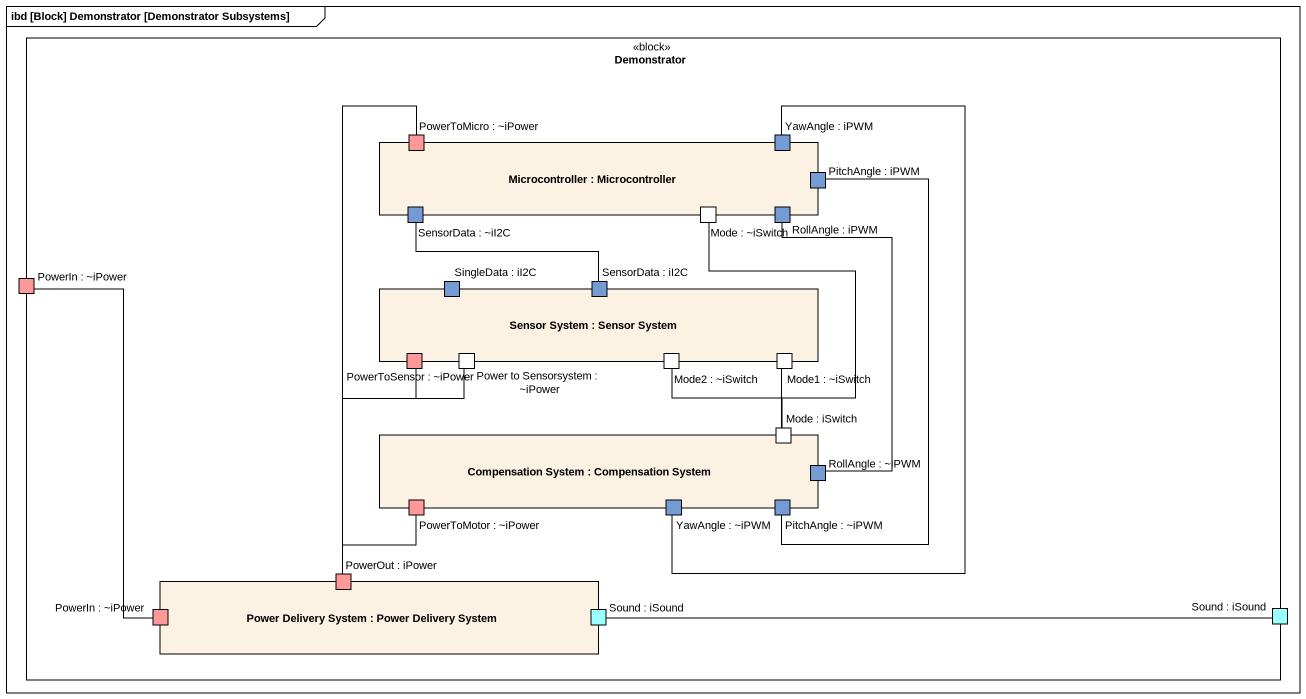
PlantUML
@startuml
mainframe ibd [Block] Demonstrator [Demonstrator Subsystems]
rectangle Demonstrator <<block>> {
  rectangle "Microcontroller : Microcontroller" as Microcontroller {
    port "PowerToMicro : ~iPower" as PowerToMicro_iPower #FF9999
    port "YawAngle : iPWM" as YawAngle_iPWM #759BD4
    port "PitchAngle : iPWM" as PitchAngle_iPWM #759BD4
    port "SensorData : ~iI2C" as SensorData_iI2C #759BD4
    port "Mode : ~iSwitch" as Mode_iSwitch
    port "RollAngle : iPWM" as RollAngle_iPWM #759BD4
  }
  port "PowerIn : ~iPower" as PowerIn_iPower #FF9999
  rectangle "Sensor System : Sensor System" as Sensor_System {
    port "SingleData : iI2C" as SingleData_iI2C #759BD4
    port "SensorData : iI2C" as SensorData_iI2C_2 #759BD4
    port "PowerToSensor : ~iPower" as PowerToSensor_iPower #FF9999
    port "Power to Sensorsystem : ~iPower" as Power_to_Sensorsystem_iPower
    port "Mode2 : ~iSwitch" as Mode2_iSwitch
    port "Mode1 : ~iSwitch" as Mode1_iSwitch
  }
  rectangle "Compensation System : Compensation System" as Compensation_System {
    port "Mode : iSwitch" as Mode_iSwitch_2
    port "RollAngle : ~iPWM" as RollAngle_iPWM_2 #759BD4
    port "PowerToMotor : ~iPower" as PowerToMotor_iPower #FF9999
    port "YawAngle : ~iPWM" as YawAngle_iPWM_2 #759BD4
    port "PitchAngle : ~iPWM" as PitchAngle_iPWM_2 #759BD4
  }
  rectangle "Power Delivery System : Power Delivery System" as Power_Delivery_System {
    port "PowerIn : ~iPower" as PowerIn_iPower_2 #FF9999
    port "PowerOut : iPower" as PowerOut_iPower #FF9999
    port "Sound : iSound" as Sound_iSound #99FFFF
  }
  port "Sound : iSound" as Sound_iSound_2 #99FFFF
}
YawAngle_iPWM -- YawAngle_iPWM_2
PitchAngle_iPWM -- PitchAngle_iPWM_2
Mode_iSwitch -- Mode_iSwitch_2
RollAngle_iPWM -- RollAngle_iPWM_2
PowerIn_iPower -- PowerIn_iPower_2
SensorData_iI2C_2 -left- SensorData_iI2C
Mode_iSwitch_2 -up- Mode2_iSwitch
Mode_iSwitch_2 -up- Mode1_iSwitch
PowerOut_iPower -up- PowerToMicro_iPower
PowerOut_iPower -up- PowerToSensor_iPower
PowerOut_iPower -up- Power_to_Sensorsystem_iPower
PowerOut_iPower -up- PowerToMotor_iPower
Sound_iSound -right- Sound_iSound_2
@enduml
